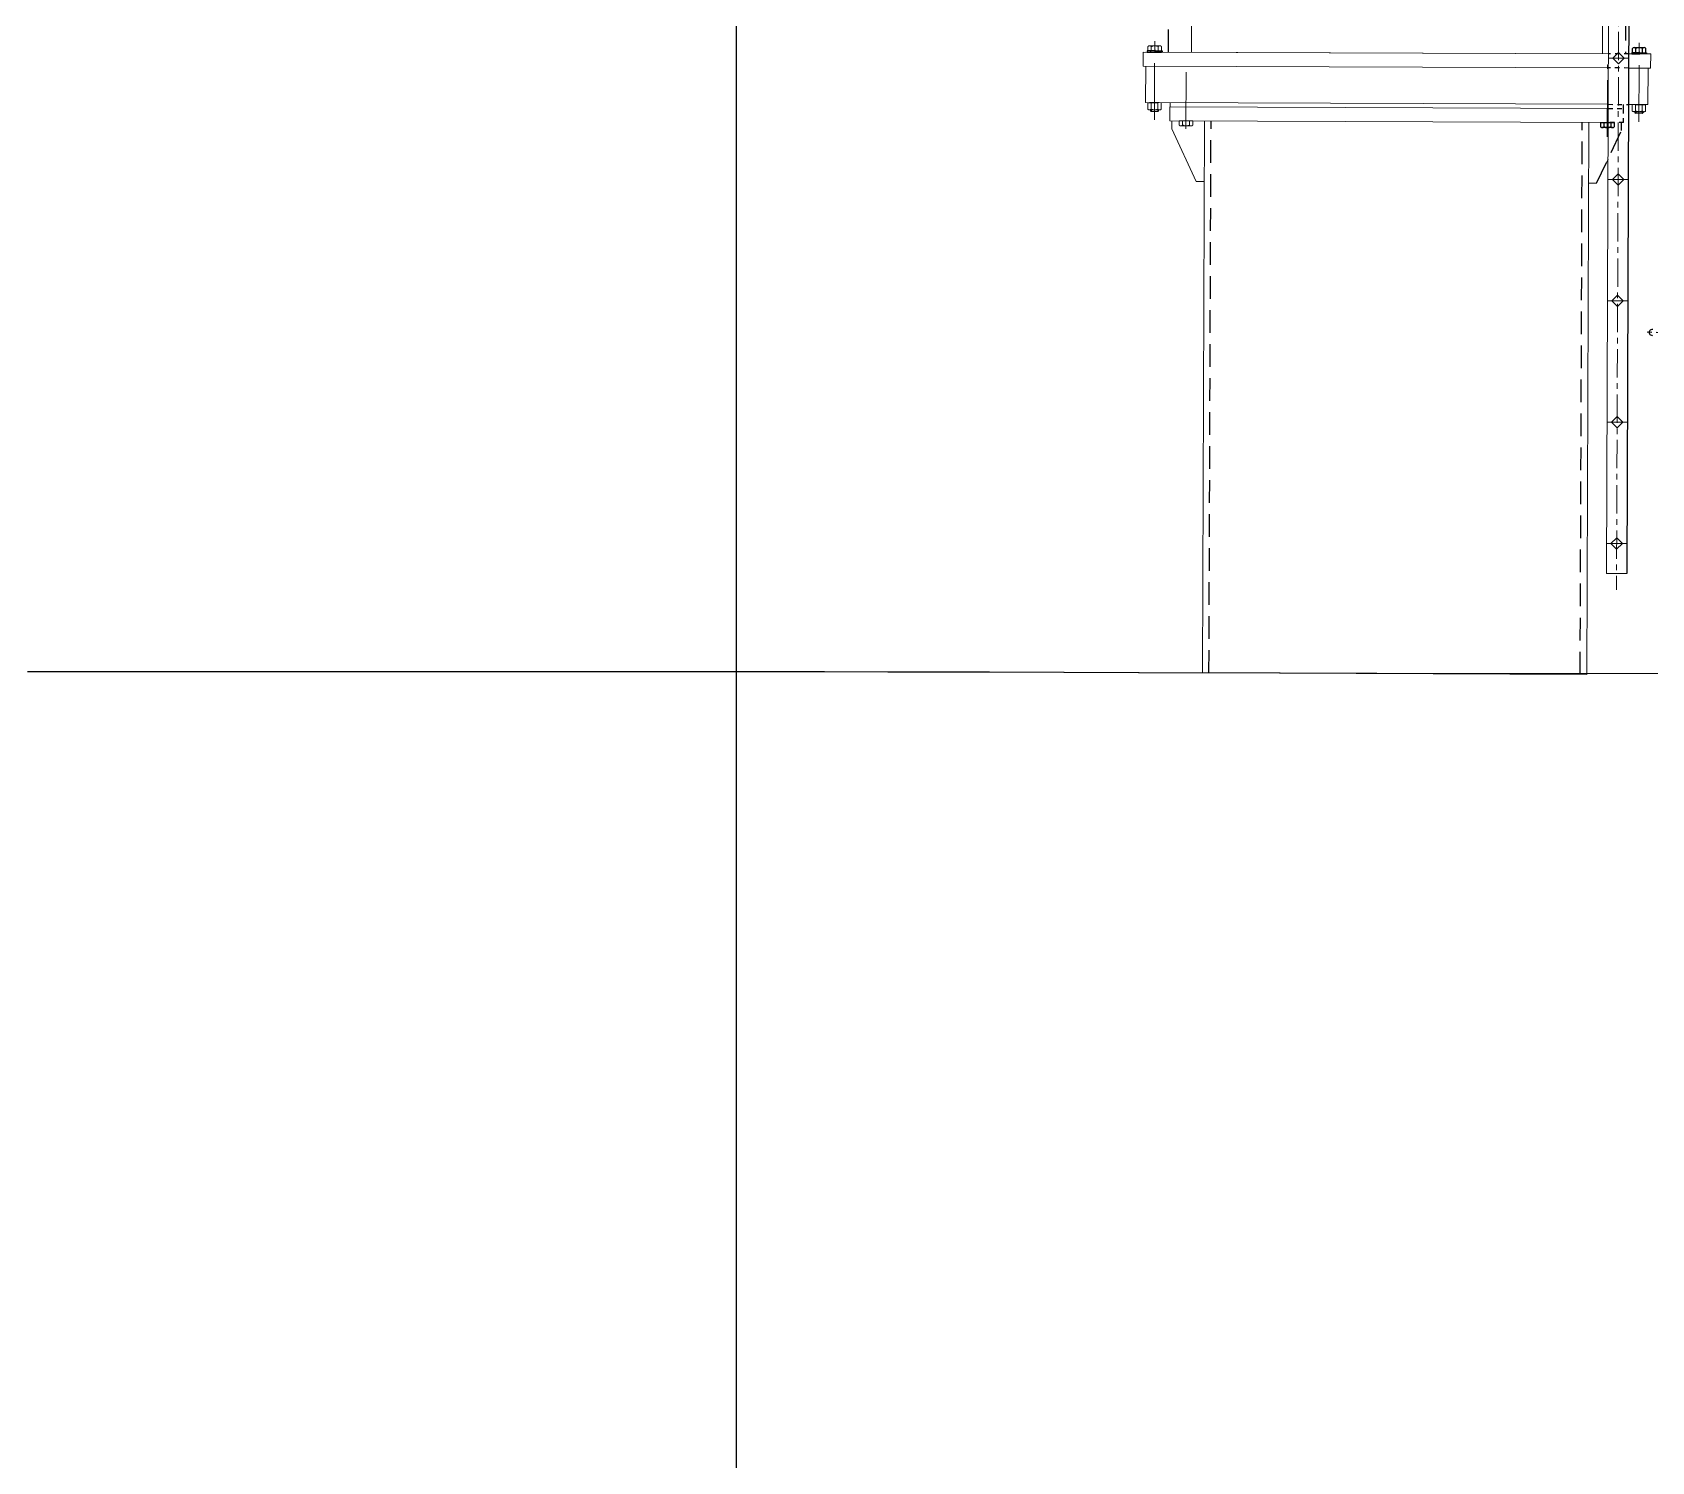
# Model space of a CAD drawing. Header units: millimetres. Extents: x -4 to 3776, y -4 to 4079.
# Drawn here: x 637.25 to 672.95, y 497.05 to 528.56 of the extents above; entities that cross this region are included whole.
import ezdxf
from ezdxf import colors
from ezdxf.entities.mleader import LeaderData, LeaderLine
from ezdxf.math import Vec2, Vec3

# ---------------------------------------------------------------- set-up
doc = ezdxf.new("R2010")
doc.units = ezdxf.units.MM
for name, pattern in [('ACAD_ISO04W100', [30, 24, -3, 0, -3]), ('CENTER', [2, 1.25, -0.25, 0.25, -0.25]), ('CENTER2', [1.125, 0.75, -0.125, 0.125, -0.125]), ('DASHED', [0.75, 0.5, -0.25]), ('PHANTOM2', [1.25, 0.625, -0.125, 0.125, -0.125, 0.125, -0.125])]:
    doc.linetypes.add(name, pattern=pattern)
for name, color, linetype in [('1轮廓实线层', 7, 'Continuous'), ('2细线层', 4, 'Continuous'), ('4虚线层', 6, 'DASHED'), ('BK_kedu', 255, 'Continuous'), ('EDGE', 7, 'Continuous'), ('K1-CEN', 4, 'CENTER2'), ('SHAPE_L', 3, 'Continuous')]:
    doc.layers.add(name, color=color, linetype=linetype)
for name, color, linetype, lineweight in [('3中心线层', 2, 'CENTER', 13), ('MODIFY_O_3', 6, 'PHANTOM2', 13), ('刻度', 3, 'ACAD_ISO04W100', 13)]:
    doc.layers.add(name, color=color, linetype=linetype, lineweight=lineweight)
doc.layers.add('Sheet$GRID', color=254, linetype='Continuous', true_color=0xbebebe)
doc.styles.get("Standard").update_dxf_attribs({"font": 'arial.ttf'})

# ---------------------------------------------------------------- blocks, each defined once
blk = doc.blocks.new('*U268')
at = {"layer": '1轮廓实线层', "lineweight": 25}
for p, q in [((-18.5, 3), (-18.5, 0)), ((0, 3), (-18.5, 3)), ((-18.5, 0), (0, 0)), ((0, 3), (18.5, 3)), ((18.5, 0), (0, 0)), ((18.5, 3), (18.5, 0))]:
    blk.add_line(p, q, dxfattribs=at)
at = {"layer": '3中心线层', "lineweight": 25}
blk.add_line((0, 5.1), (0, -1.8), dxfattribs=at)
at = {"layer": '4虚线层', "lineweight": 25}
for p, q in [((-10.5, 3), (-10.5, 0)), ((10.5, 3), (10.5, 0))]:
    blk.add_line(p, q, dxfattribs=at)
blk = doc.blocks.new('*U266')
for p, q in [((-12.4, 0), (12.4, 0)), ((-12.4, 0), (-12.4, -0.8)), ((12.4, 0), (12.4, -0.8)), ((-16.5, -16.7), (-16.5, -0.8)), ((-16.5, -0.8), (16.5, -0.8)), ((12.4, -18), (-12.4, -18)), ((-8.2, -16.7), (-8.2, -0.8)), ((8.2, -16.7), (8.2, -0.8)), ((16.5, -0.8), (16.5, -16.7))]:
    blk.add_line(p, q)
for centre, radius, start, end in [((-12.4, -11), 6.96, 233.7049, 306.2951), ((0, 7.8), 25.8, 251.3857, 288.6143), ((12.4, -11), 6.96, 233.7049, 306.2951)]:
    blk.add_arc(centre, radius, start, end)
at = {"layer": '3中心线层'}
blk.add_line((0, -18), (0, 0), dxfattribs=at)
blk = doc.blocks.new('xiang zuo qi zhong ji')
at = {"color": 3, "lineweight": 25}
blk.add_line((9.405, 15.782), (9.353, 2.193), dxfattribs=at)
at = {"color": 3}
for p, q in [((-0.242, 13.688), (-0.235, 15.596)), ((8.817, 13.653), (8.82, 14.447)), ((8.907, 2.195), (8.954, 14.446)), ((-1.308, 13.692), (-1.309, 13.38)), ((8.951, 13.653), (-1.308, 13.692)), ((-1.263, 13.692), (8.951, 13.653)), ((-1.203, 13.718), (-1.202, 13.813)), ((-1.053, 13.829), (-1.165, 13.83)), ((-1.128, 13.718), (-1.128, 13.813)), ((-0.941, 13.829), (-1.053, 13.829)), ((-0.979, 13.717), (-0.978, 13.812)), ((-0.904, 13.717), (-0.903, 13.812)), ((9.397, 13.651), (9.883, 13.649)), ((9.883, 13.649), (9.881, 13.337)), ((8.95, 13.341), (-1.309, 13.38)), ((-1.254, 12.577), (-1.251, 13.38)), ((9.881, 13.337), (9.395, 13.339)), ((9.82, 12.535), (9.823, 13.337)), ((8.947, 12.538), (-1.254, 12.577)), ((-0.715, 12.486), (-0.714, 12.575)), ((9.82, 12.535), (9.392, 12.537)), ((-1.147, 12.416), (-1.148, 12.398)), ((-1.13, 12.381), (-1.148, 12.398)), ((-1.13, 12.381), (-0.987, 12.38)), ((-0.969, 12.398), (-0.987, 12.38)), ((-0.969, 12.416), (-0.969, 12.398)), ((-0.72, 12.174), (-0.719, 12.486)), ((8.945, 12.137), (-0.72, 12.174)), ((8.946, 12.449), (-0.719, 12.486)), ((-0.513, 12.173), (-0.514, 12.078)), ((-0.214, 12.172), (-0.513, 12.173)), ((-0.229, 12.172), (-0.498, 12.173)), ((-0.438, 12.173), (-0.439, 12.078)), ((-0.289, 12.172), (-0.289, 12.078)), ((-0.214, 12.172), (-0.215, 12.077)), ((0, 0), (0.046, 12.171)), ((8.471, -0.032), (8.517, 12.139)), ((-0.476, 12.062), (-0.364, 12.061)), ((-0.364, 12.061), (-0.252, 12.061)), ((0.041, 10.834), (-0.137, 10.834)), ((8.512, 10.801), (8.69, 10.801)), ((9.353, 2.193), (8.907, 2.195)), ((8.471, -0.032), (0, 0))]:
    blk.add_line(p, q, dxfattribs=at)
at = {"color": 3, "ltscale": 0.5}
for p, q in [((-0.676, 11.995), (-0.676, 12.174)), ((-0.137, 10.834), (-0.676, 11.995)), ((8.69, 10.801), (8.942, 11.332))]:
    blk.add_line(p, q, dxfattribs=at)
at = {"color": 3}
for centre, radius, start, end in [((-1.165, 13.779), 0.0501, 41.5777, 137.9852), ((-1.054, 13.654), 0.175, 64.5647, 114.9982), ((-0.941, 13.779), 0.0501, 41.5777, 137.9852), ((-0.476, 12.112), 0.0501, 221.5777, 317.9852), ((-0.363, 12.237), 0.175, 244.5647, 294.9982), ((-0.252, 12.111), 0.0501, 221.5777, 317.9852)]:
    blk.add_arc(centre, radius, start, end, dxfattribs=at)
at = {"layer": '1轮廓实线层', "color": 3}
for p, q in [((-1.203, 13.692), (-0.904, 13.69)), ((-1.188, 13.692), (-0.919, 13.69)), ((9.479, 13.678), (9.479, 13.772)), ((9.778, 13.65), (9.479, 13.651)), ((9.763, 13.65), (9.494, 13.651)), ((9.517, 13.789), (9.629, 13.788)), ((9.554, 13.677), (9.554, 13.772)), ((9.629, 13.788), (9.741, 13.788)), ((9.703, 13.677), (9.704, 13.771)), ((9.778, 13.676), (9.778, 13.771)), ((9.534, 12.376), (9.534, 12.358)), ((9.534, 12.358), (9.552, 12.34)), ((9.695, 12.339), (9.552, 12.34)), ((9.695, 12.339), (9.713, 12.357)), ((9.713, 12.375), (9.713, 12.357))]:
    blk.add_line(p, q, dxfattribs=at)
for centre, radius, start, end in [((9.517, 13.739), 0.0501, 41.5777, 137.9852), ((9.628, 13.613), 0.175, 64.5647, 114.9982), ((9.741, 13.738), 0.0501, 41.5777, 137.9852)]:
    blk.add_arc(centre, radius, start, end, dxfattribs=at)
at = {"layer": '2细线层', "color": 3}
for p, q in [((-1.13, 12.416), (-1.13, 12.381)), ((-0.987, 12.416), (-0.987, 12.38)), ((9.552, 12.375), (9.552, 12.34)), ((9.695, 12.375), (9.695, 12.339))]:
    blk.add_line(p, q, dxfattribs=at)
at = {"layer": '3中心线层', "color": 3, "ltscale": 0.5}
for p, q in [((9.183, 16.14), (9.129, 1.832)), ((8.944, 13.555), (9.403, 13.553)), ((8.934, 10.88), (9.392, 10.878)), ((8.924, 8.205), (9.382, 8.203)), ((8.914, 5.53), (9.372, 5.528)), ((8.903, 2.855), (9.362, 2.853))]:
    blk.add_line(p, q, dxfattribs=at)
at = {"layer": '3中心线层', "color": 3}
for p, q in [((-1.059, 12.196), (-1.053, 13.932)), ((9.623, 12.155), (9.629, 13.892)), ((-0.364, 12), (-0.359, 13.442)), ((8.926, 11.824), (8.932, 13.407))]:
    blk.add_line(p, q, dxfattribs=at)
at = {"layer": '4虚线层', "color": 3}
for p, q in [((-0.75, 13.69), (-0.709, 24.432)), ((9.334, 15.946), (9.325, 13.651)), ((9.281, 12.448), (9.281, 12.537)), ((0.143, -0.001), (0.189, 12.17)), ((8.328, -0.032), (8.374, 12.139)), ((8.69, 10.801), (9.239, 11.958)), ((8.778, 12.138), (8.777, 12.043)), ((8.778, 12.138), (9.077, 12.137)), ((8.793, 12.138), (9.062, 12.137)), ((8.927, 12.026), (8.815, 12.026)), ((8.852, 12.137), (8.852, 12.043)), ((9.039, 12.025), (8.927, 12.026)), ((9.002, 12.137), (9.002, 12.042)), ((9.077, 12.137), (9.076, 12.042)), ((9.239, 11.958), (9.239, 12.136))]:
    blk.add_line(p, q, dxfattribs=at)
at = {"layer": '4虚线层', "color": 3, "ltscale": 0.2}
for p, q in [((9.397, 13.651), (8.951, 13.653)), ((9.395, 13.339), (8.95, 13.341)), ((8.947, 12.538), (9.392, 12.537)), ((8.946, 12.449), (9.285, 12.448)), ((9.284, 12.136), (9.285, 12.448)), ((9.284, 12.136), (8.945, 12.137))]:
    blk.add_line(p, q, dxfattribs=at)
at = {"layer": '4虚线层', "color": 3, "ltscale": 0.5}
for p, q in [((9.174, 13.68), (9.047, 13.554)), ((9.174, 13.68), (9.299, 13.553)), ((9.047, 13.554), (9.173, 13.428)), ((9.299, 13.553), (9.173, 13.428)), ((9.164, 11.005), (9.037, 10.879)), ((9.037, 10.879), (9.163, 10.753)), ((9.289, 10.878), (9.163, 10.753)), ((9.164, 11.005), (9.289, 10.878)), ((9.153, 8.33), (9.027, 8.204)), ((9.153, 8.33), (9.279, 8.204)), ((9.027, 8.204), (9.152, 8.078)), ((9.279, 8.204), (9.152, 8.078)), ((9.143, 5.655), (9.017, 5.53)), ((9.017, 5.53), (9.142, 5.403)), ((9.269, 5.529), (9.142, 5.403)), ((9.143, 5.655), (9.269, 5.529)), ((9.133, 2.98), (9.006, 2.855)), ((9.133, 2.98), (9.259, 2.854)), ((9.006, 2.855), (9.132, 2.728)), ((9.259, 2.854), (9.132, 2.728))]:
    blk.add_line(p, q, dxfattribs=at)
at = {"layer": '4虚线层', "color": 3}
for centre, radius, start, end in [((8.815, 12.076), 0.0501, 221.5777, 317.9852), ((8.927, 12.201), 0.175, 244.5647, 294.9982), ((9.039, 12.075), 0.0501, 221.5777, 317.9852)]:
    blk.add_arc(centre, radius, start, end, dxfattribs=at)
at = {"color": 3, "lineweight": 25, "rotation": 359.7814459937342}
for p, xscale, yscale, zscale in [((-1.053, 13.691), -0.008916528105296934, 0.008916528105296933, 0.008916528105296933), ((9.628, 13.65), 0.008916528105296934, 0.008916528105296934, 0.008916528105296934)]:
    blk.add_blockref('*U268', p, dxfattribs=dict(at, xscale=xscale, yscale=yscale, zscale=zscale))
at = {"color": 3, "rotation": 359.7814459937342}
for p, xscale, yscale, zscale in [((-1.058, 12.576), 0.008916528105296934, 0.008916528105296934, 0.008916528105296934), ((9.624, 12.536), -0.008916528105296934, 0.008916528105296933, 0.008916528105296933)]:
    blk.add_blockref('*U266', p, dxfattribs=dict(at, xscale=xscale, yscale=yscale, zscale=zscale))
blk = doc.blocks.new('A$C43986BE2')
at = {"layer": 'K1-CEN', "color": 2, "ltscale": 0.3}
blk.add_line((1198.3, 741.5), (1158, 0), dxfattribs=at)
at = {"layer": 'SHAPE_L'}
blk.add_open_spline([(1175.2, 40.4), (1175.2, 39.2), (1175, 38), (1173.9, 34.5), (1172.6, 32.3), (1168.9, 28.7), (1166.4, 27.3), (1161.3, 26), (1158.5, 26.1), (1153.3, 27.7), (1150.8, 29.2), (1147.2, 33.4), (1146, 35.9), (1145.3, 39.7), (1145.2, 40.9), (1145.3, 42.1)], degree=3, knots=[1.874148, 1.874148, 1.874148, 1.874148, 2.165331, 2.165331, 2.752911, 2.752911, 3.39923, 3.39923, 4.027169, 4.027169, 4.699605, 4.699605, 5.344272, 5.344272, 5.622503, 5.622503, 5.622503, 5.622503], dxfattribs=at)
blk = doc.blocks.new('A$C417D216B')
at = {"color": 3, "xscale": 2, "yscale": 2, "zscale": 2, "rotation": 270}
blk.add_blockref('A$C43986BE2', (-4846, 5744), dxfattribs=at)

msp = doc.modelspace()

# ---------------------------------------------------------------- linework, layer by layer
at = {"layer": 'EDGE', "color": 29}
for points in [[(677.134, 514.433), (670.05, 514.422), (666.882, 514.425), (664.748, 514.434), (661.636, 514.444), (658.341, 514.453), (656.11, 514.458), (654.702, 514.459), (652.774, 514.46), (649.645, 514.46), (646.39, 514.46), (644.241, 514.46), (643.198, 514.46), (642.525, 514.46), (641.674, 514.46), (640.506, 514.46), (638.958, 514.46), (637.145, 514.46)], [(677.134, 514.433), (670.05, 514.422), (666.882, 514.425), (664.748, 514.434), (661.636, 514.444), (658.341, 514.453), (656.11, 514.458), (654.702, 514.459), (652.774, 514.46), (649.645, 514.46), (646.39, 514.46), (644.241, 514.46), (643.198, 514.46), (642.525, 514.46), (641.674, 514.46), (640.506, 514.46), (638.958, 514.46), (637.145, 514.46)], [(677.149, 514.433), (670.066, 514.422), (666.897, 514.425), (664.764, 514.434), (661.651, 514.444), (658.356, 514.453), (656.126, 514.458), (654.717, 514.459), (652.789, 514.46), (649.66, 514.46), (646.405, 514.46), (644.256, 514.46), (643.213, 514.46), (642.54, 514.46), (641.689, 514.46), (640.522, 514.46), (638.973, 514.46), (637.16, 514.46)], [(677.149, 514.433), (670.066, 514.422), (666.897, 514.425), (664.764, 514.434), (661.651, 514.444), (658.356, 514.453), (656.126, 514.458), (654.717, 514.459), (652.789, 514.46), (649.66, 514.46), (646.405, 514.46), (644.256, 514.46), (643.213, 514.46), (642.54, 514.46), (641.689, 514.46), (640.522, 514.46), (638.973, 514.46), (637.16, 514.46)]]:
    msp.add_lwpolyline(points, dxfattribs=at)
at = {"layer": 'Sheet$GRID'}
msp.add_lwpolyline([(652.77, 608.276), (652.77, 0.013)], dxfattribs=at)

# ---------------------------------------------------------------- block references
at = {"layer": 'MODIFY_O_3', "color": 6, "linetype": 'ByBlock', "xscale": 0.002410713260013049, "yscale": 0.002410713260013049, "zscale": 0.002410713260013049}
msp.add_blockref('A$C417D216B', (684.458, 513.694), dxfattribs=at)
at = {"layer": '刻度', "color": 4, "lineweight": 25}
msp.add_blockref('xiang zuo qi zhong ji', (663.049, 514.439), dxfattribs=at)

# ---------------------------------------------------------------- leaders
at = {"layer": 'BK_kedu'}
ml = msp.add_multileader_mtext('Standard', dxfattribs=at)
ml.set_content('', color=256)
ml.set_leader_properties()
ml.build(insert=Vec2(0, 0))
ml.multileader.update_dxf_attribs({"text_right_attachment_type": 6, "dogleg_length": 0.36, "arrow_head_size": 0.18})
ctx = ml.context
ctx.base_point, ctx.char_height, ctx.arrow_head_size, ctx.landing_gap_size, ctx.plane_origin = Vec3(3775.999, 4079.328), 0.18, 0.18, 0.09, Vec3(3774.639, 4079.328)
ctx.right_attachment = 6
notes = []
notes.append((ctx, [(0, (0, 0, 0), (0, 0), (1, 0), 1, [])]))
ctx.mtext.insert, ctx.mtext.flow_direction = Vec3(3776.089, 4079.418), 5
for ctx, leaders in notes:
    for number, flags, end, landing, length, lines in leaders:
        leader = LeaderData()
        leader.index, (leader.has_last_leader_line, leader.has_dogleg_vector, leader.attachment_direction) = number, flags
        leader.last_leader_point, leader.dogleg_vector, leader.dogleg_length = Vec3(end), Vec3(landing), length
        for number, points, colour, breaks in lines:
            line = LeaderLine()
            line.index, line.vertices, line.color, line.breaks = number, Vec3.list(points), colors.encode_raw_color(colour), breaks
            leader.lines.append(line)
        ctx.leaders.append(leader)

doc.saveas('drawing.dxf')
